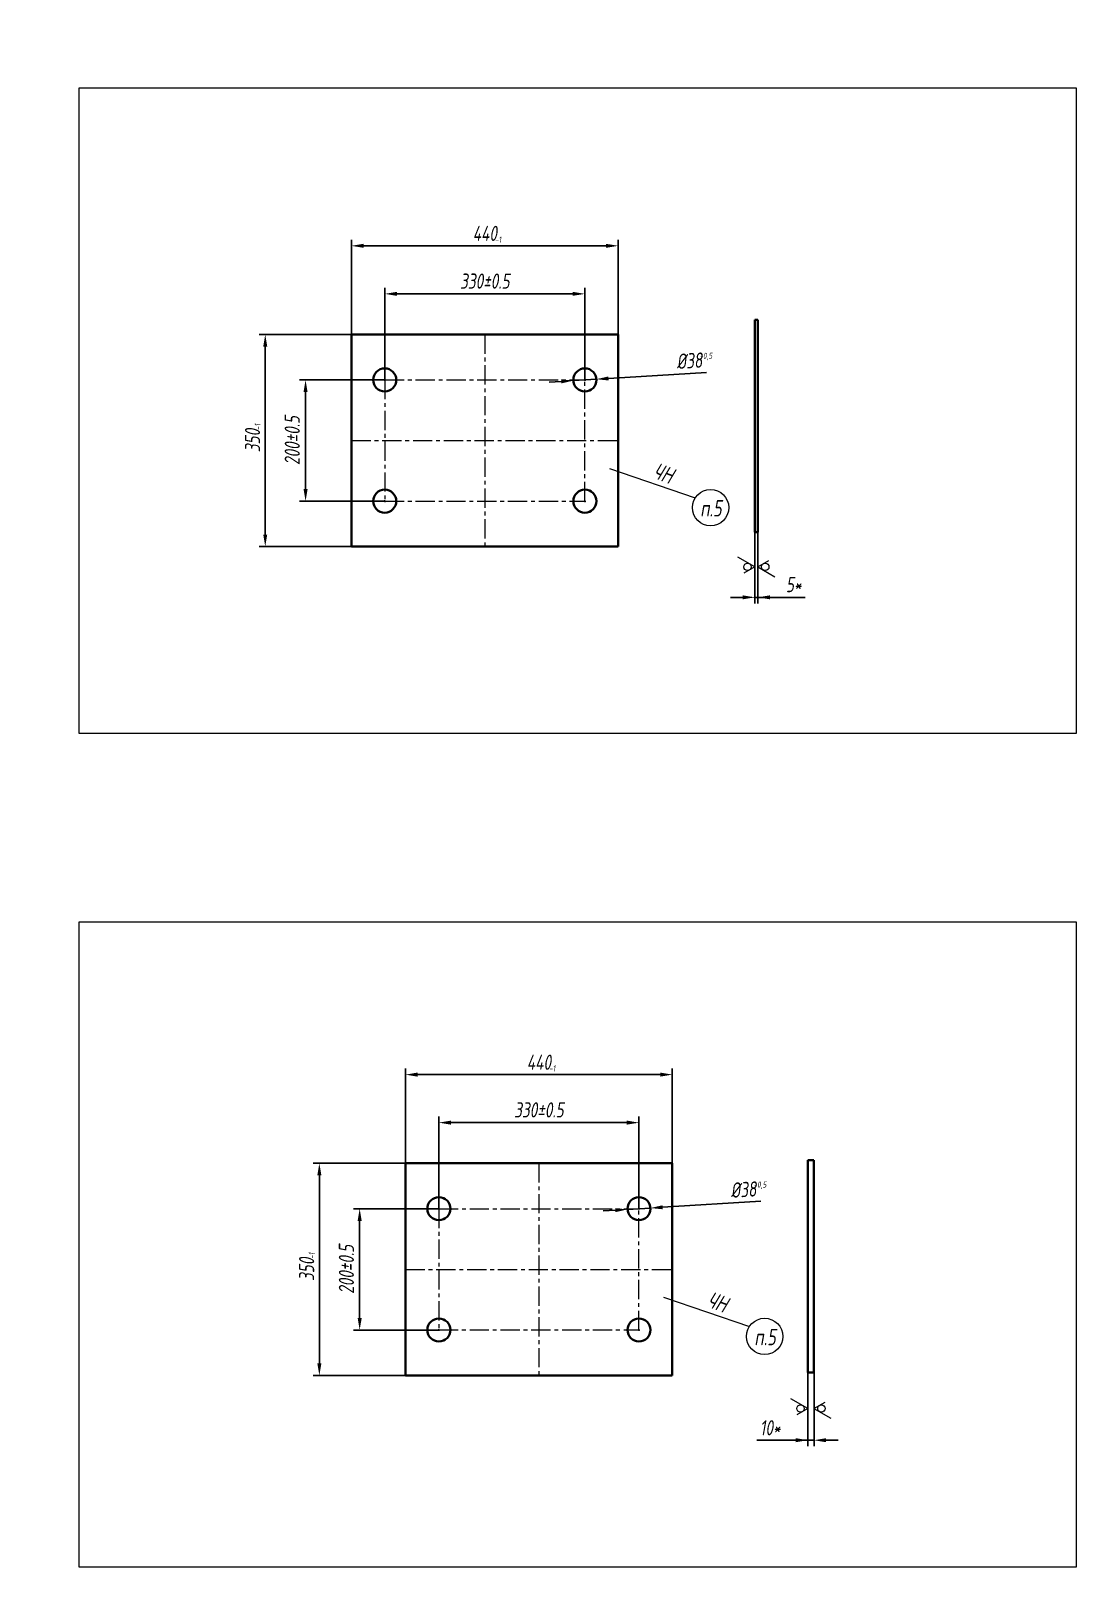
# Model space of a CAD drawing. Header units: millimetres. Extents: x 2336 to 4117, y 14795 to 41339.
# Drawn here: x 2392 to 4117, y 18832 to 21367 of the extents above; entities that cross this region are included whole.
import ezdxf

# ---------------------------------------------------------------- set-up
doc = ezdxf.new("R2010")
doc.units = ezdxf.units.MM
doc.linetypes.add('CENTER', pattern=[50.8, 31.75, -6.35, 6.35, -6.35])
doc.layers.add('РАЗМЕРЫ', color=7, linetype='Continuous', lineweight=18)
doc.styles.get("Standard").update_dxf_attribs({"font": 'simplex.shx', "width": 0.7, "oblique": 10})
doc.dimstyles.new('Stand2', dxfattribs={"dimtxt": 10, "dimasz": 8, "dimexe": 4, "dimexo": 0, "dimgap": 4, "dimtad": 1, "dimdec": 0, "dimzin": 0, "dimdsep": 46, "dimtxsty": 'Standard', "dimcen": 0, "dimadec": 0, "dimazin": 0, "dimtfac": 1, "dimtdec": 0, "dimtmove": 0, "dimatfit": 3, "dimfxl": 0.18, "dimtolj": 1, "dimtzin": 0, "dimarcsym": 0})
doc.dimstyles.new('Stand5', dxfattribs={"dimtxt": 25, "dimasz": 20, "dimexe": 10, "dimexo": 0, "dimgap": 8, "dimtad": 1, "dimdec": 0, "dimzin": 0, "dimdsep": 46, "dimtxsty": 'Standard', "dimcen": 0, "dimadec": 0, "dimazin": 0, "dimtfac": 1, "dimtdec": 0, "dimtmove": 0, "dimatfit": 3, "dimfxl": 0.18, "dimtolj": 1, "dimtzin": 0, "dimarcsym": 0})

# ---------------------------------------------------------------- blocks, each defined once
blk = doc.blocks.new('SW_CENTERMARKSYMBOL_0')
at = {"color": 0, "linetype": 'Continuous', "lineweight": 0}
for p, q in [((-0.4, 0), (-1.4, 0)), ((0, 0), (-0.2, 0)), ((0, 0.4), (0, 1.4)), ((0, 0), (0, 0.2)), ((0, 0), (0, -0.2)), ((0, 0), (0.2, 0)), ((0.4, 0), (1.4, 0)), ((0, -0.4), (0, -1.4))]:
    blk.add_line(p, q, dxfattribs=at)
blk = doc.blocks.new('SW_CENTERMARKSYMBOL_1')
at = {"color": 0, "linetype": 'Continuous', "lineweight": 0}
for p, q in [((-0.4, 0), (-1.4, 0)), ((0, 0), (-0.2, 0)), ((0, 0.4), (0, 1.4)), ((0, 0), (0, 0.2)), ((0, 0), (0, -0.2)), ((0, 0), (0.2, 0)), ((0.4, 0), (1.4, 0)), ((0, -0.4), (0, -1.4))]:
    blk.add_line(p, q, dxfattribs=at)
blk = doc.blocks.new('SW_CENTERMARKSYMBOL_2')
at = {"color": 0, "linetype": 'Continuous', "lineweight": 0}
for p, q in [((-0.4, 0), (-1.4, 0)), ((0, 0), (-0.2, 0)), ((0, 0.4), (0, 1.4)), ((0, 0), (0, 0.2)), ((0, 0), (0, -0.2)), ((0, 0), (0.2, 0)), ((0.4, 0), (1.4, 0)), ((0, -0.4), (0, -1.4))]:
    blk.add_line(p, q, dxfattribs=at)
blk = doc.blocks.new('SW_CENTERMARKSYMBOL_3')
at = {"color": 0, "linetype": 'Continuous', "lineweight": 0}
for p, q in [((-0.4, 0), (-1.4, 0)), ((0, 0), (-0.2, 0)), ((0, 0.4), (0, 1.4)), ((0, 0), (0, 0.2)), ((0, 0), (0, -0.2)), ((0, 0), (0.2, 0)), ((0.4, 0), (1.4, 0)), ((0, -0.4), (0, -1.4))]:
    blk.add_line(p, q, dxfattribs=at)
blk = doc.blocks.new('*D5426')
at = {"layer": 'DEFPOINTS', "color": 0, "lineweight": 18}
for p in [(2921.1, 21011.9), (2921.1, 20865.7), (3361.1, 20865.7)]:
    blk.add_point(p, dxfattribs=at)
at = {"layer": 'РАЗМЕРЫ', "color": 0, "linetype": 'Continuous', "lineweight": -2}
for p, q in [((2921.1, 20865.7), (2921.1, 21021.9)), ((3341.1, 21011.9), (2941.1, 21011.9)), ((3361.1, 20865.7), (3361.1, 21021.9))]:
    blk.add_line(p, q, dxfattribs=at)
at = {"layer": 'РАЗМЕРЫ', "color": 0, "lineweight": 18}
for points in [[(2941.1, 21015.2), (2941.1, 21008.6), (2921.1, 21011.9)], [(3341.1, 21008.6), (3341.1, 21015.2), (3361.1, 21011.9)]]:
    blk.add_solid(points, dxfattribs=at)
at = {"layer": 'РАЗМЕРЫ', "color": 0, "lineweight": 18, "insert": (3141.1, 21032.4), "char_height": 25, "attachment_point": 5}
blk.add_mtext('\\A1;440', dxfattribs=at)
blk = doc.blocks.new('*D5427')
at = {"layer": 'DEFPOINTS', "color": 0, "lineweight": 18}
for p in [(2976.1, 20932.7), (2976.1, 20789.3), (3306.1, 20792.1)]:
    blk.add_point(p, dxfattribs=at)
at = {"layer": 'РАЗМЕРЫ', "color": 0, "linetype": 'Continuous', "lineweight": -2}
for p, q in [((2976.1, 20789.3), (2976.1, 20942.7)), ((3306.1, 20792.1), (3306.1, 20942.7)), ((3286.1, 20932.7), (2996.1, 20932.7))]:
    blk.add_line(p, q, dxfattribs=at)
at = {"layer": 'РАЗМЕРЫ', "color": 0, "lineweight": 18}
for points in [[(2996.1, 20936), (2996.1, 20929.4), (2976.1, 20932.7)], [(3286.1, 20929.4), (3286.1, 20936), (3306.1, 20932.7)]]:
    blk.add_solid(points, dxfattribs=at)
at = {"layer": 'РАЗМЕРЫ', "color": 0, "lineweight": 18, "insert": (3141.1, 20953.7), "char_height": 25, "attachment_point": 5}
blk.add_mtext('\\A1;330%%p0.5', dxfattribs=at)
blk = doc.blocks.new('*D5428')
at = {"layer": 'DEFPOINTS', "color": 0, "lineweight": 18}
for p in [(2921.1, 20865.7), (2779, 20515.7), (2921.1, 20515.7)]:
    blk.add_point(p, dxfattribs=at)
at = {"layer": 'РАЗМЕРЫ', "color": 0, "linetype": 'Continuous', "lineweight": -2}
for p, q in [((2921.1, 20865.7), (2769, 20865.7)), ((2779, 20845.7), (2779, 20535.7)), ((2921.1, 20515.7), (2769, 20515.7))]:
    blk.add_line(p, q, dxfattribs=at)
at = {"layer": 'РАЗМЕРЫ', "color": 0, "lineweight": 18}
for points in [[(2782.3, 20845.7), (2775.7, 20845.7), (2779, 20865.7)], [(2775.7, 20535.7), (2782.3, 20535.7), (2779, 20515.7)]]:
    blk.add_solid(points, dxfattribs=at)
at = {"layer": 'РАЗМЕРЫ', "color": 0, "lineweight": 18, "insert": (2758, 20690.7), "char_height": 25, "attachment_point": 5, "rotation": 90}
blk.add_mtext('\\A1;350', dxfattribs=at)
blk = doc.blocks.new('*D5429')
at = {"layer": 'DEFPOINTS', "color": 0, "lineweight": 18}
for p in [(2845.5, 20790.7), (2974.7, 20790.7), (2976.1, 20590.6)]:
    blk.add_point(p, dxfattribs=at)
at = {"layer": 'РАЗМЕРЫ', "color": 0, "linetype": 'Continuous', "lineweight": -2}
for p, q in [((2974.7, 20790.7), (2835.5, 20790.7)), ((2845.5, 20610.6), (2845.5, 20770.7)), ((2976.1, 20590.6), (2835.5, 20590.6))]:
    blk.add_line(p, q, dxfattribs=at)
at = {"layer": 'РАЗМЕРЫ', "color": 0, "lineweight": 18}
for points in [[(2848.8, 20770.7), (2842.2, 20770.7), (2845.5, 20790.7)], [(2842.2, 20610.6), (2848.8, 20610.6), (2845.5, 20590.6)]]:
    blk.add_solid(points, dxfattribs=at)
at = {"layer": 'РАЗМЕРЫ', "color": 0, "lineweight": 18, "insert": (2823.5, 20690.7), "char_height": 25, "attachment_point": 5, "rotation": 90}
blk.add_mtext('\\A1;200%%p0.5', dxfattribs=at)
blk = doc.blocks.new('*D5430')
at = {"layer": 'РАЗМЕРЫ', "color": 0, "linetype": 'Continuous', "lineweight": -2}
for p, q in [((3267.2, 20788.3), (3247.2, 20787.1)), ((3287.1, 20789.6), (3325.1, 20791.9)), ((3345, 20793.1), (3506.9, 20802.9))]:
    blk.add_line(p, q, dxfattribs=at)
at = {"layer": 'РАЗМЕРЫ', "color": 0, "lineweight": 18}
for points in [[(3267.4, 20785), (3267, 20791.7), (3287.1, 20789.6)], [(3344.8, 20796.4), (3345.2, 20789.8), (3325.1, 20791.9)]]:
    blk.add_solid(points, dxfattribs=at)
at = {"layer": 'РАЗМЕРЫ', "color": 0, "lineweight": 18, "insert": (3478.4, 20822.3), "char_height": 25, "attachment_point": 5, "rotation": 3.4845}
blk.add_mtext('\\A1;%%c38', dxfattribs=at)
blk = doc.blocks.new('*D5431')
at = {"layer": 'DEFPOINTS', "color": 0, "lineweight": 18}
for p in [(3287.4, 20925.5), (3677.4, 20925.5), (3677.4, 20556.9)]:
    blk.add_point(p, dxfattribs=at)
at = {"layer": 'РАЗМЕРЫ', "color": 0, "lineweight": 18, "insert": (3514, 20579), "char_height": 27, "attachment_point": 5}
blk.add_mtext('\\A1;п.5', dxfattribs=at)
blk = doc.blocks.new('_NONE')
blk = doc.blocks.new('*D5432')
at = {"layer": 'DEFPOINTS', "color": 0, "lineweight": 18}
for p in [(3341, 21056), (3705.4, 20917), (3570.3, 20562.6)]:
    blk.add_point(p, dxfattribs=at)
at = {"layer": 'РАЗМЕРЫ', "color": 0, "lineweight": 18, "insert": (3435.9, 20636.8), "char_height": 27, "attachment_point": 5, "rotation": 339.135}
blk.add_mtext('\\A1;ЧН', dxfattribs=at)
blk = doc.blocks.new('*D5433')
at = {"layer": 'DEFPOINTS', "color": 0, "lineweight": 18}
for p in [(3058.3, 21366.7), (3448.3, 21366.7), (3448.3, 21013.3)]:
    blk.add_point(p, dxfattribs=at)
at = {"layer": 'РАЗМЕРЫ', "color": 0, "lineweight": 18, "insert": (3163, 21022.3), "char_height": 10, "attachment_point": 5}
blk.add_mtext('\\A1;-1', dxfattribs=at)
blk = doc.blocks.new('*D5434')
at = {"layer": 'DEFPOINTS', "color": 0, "lineweight": 18}
for p in [(2392.2, 20912.2), (2775.4, 20912.2), (2392.2, 20522.2)]:
    blk.add_point(p, dxfattribs=at)
at = {"layer": 'РАЗМЕРЫ', "color": 0, "lineweight": 18, "insert": (2766.4, 20713), "char_height": 10, "attachment_point": 5, "rotation": 90}
blk.add_mtext('\\A1;-1', dxfattribs=at)
blk = doc.blocks.new('*D5435')
at = {"layer": 'DEFPOINTS', "color": 0, "lineweight": 18}
for p in [(3309.9, 21166.7), (3699.9, 21166.7), (3699.9, 20819.3)]:
    blk.add_point(p, dxfattribs=at)
at = {"layer": 'РАЗМЕРЫ', "color": 0, "lineweight": 18, "insert": (3505.6, 20829.3), "char_height": 10, "attachment_point": 5}
blk.add_mtext('\\A1;+0,5', dxfattribs=at)
blk = doc.blocks.new('*D5436')
at = {"layer": 'DEFPOINTS', "color": 0, "lineweight": 18}
for p in [(3010.3, 19644.8), (3010.3, 19498.6), (3450.3, 19498.6)]:
    blk.add_point(p, dxfattribs=at)
at = {"layer": 'РАЗМЕРЫ', "color": 0, "linetype": 'Continuous', "lineweight": -2}
for p, q in [((3010.3, 19498.6), (3010.3, 19654.8)), ((3430.3, 19644.8), (3030.3, 19644.8)), ((3450.3, 19498.6), (3450.3, 19654.8))]:
    blk.add_line(p, q, dxfattribs=at)
at = {"layer": 'РАЗМЕРЫ', "color": 0, "lineweight": 18}
for points in [[(3030.3, 19648.2), (3030.3, 19641.5), (3010.3, 19644.8)], [(3430.3, 19641.5), (3430.3, 19648.2), (3450.3, 19644.8)]]:
    blk.add_solid(points, dxfattribs=at)
at = {"layer": 'РАЗМЕРЫ', "color": 0, "lineweight": 18, "insert": (3230.3, 19665.3), "char_height": 25, "attachment_point": 5}
blk.add_mtext('\\A1;440', dxfattribs=at)
blk = doc.blocks.new('*D5437')
at = {"layer": 'DEFPOINTS', "color": 0, "lineweight": 18}
for p in [(3065.3, 19565.6), (3065.3, 19422.2), (3395.3, 19425)]:
    blk.add_point(p, dxfattribs=at)
at = {"layer": 'РАЗМЕРЫ', "color": 0, "linetype": 'Continuous', "lineweight": -2}
for p, q in [((3065.3, 19422.2), (3065.3, 19575.6)), ((3395.3, 19425), (3395.3, 19575.6)), ((3375.3, 19565.6), (3085.3, 19565.6))]:
    blk.add_line(p, q, dxfattribs=at)
at = {"layer": 'РАЗМЕРЫ', "color": 0, "lineweight": 18}
for points in [[(3085.3, 19569), (3085.3, 19562.3), (3065.3, 19565.6)], [(3375.3, 19562.3), (3375.3, 19569), (3395.3, 19565.6)]]:
    blk.add_solid(points, dxfattribs=at)
at = {"layer": 'РАЗМЕРЫ', "color": 0, "lineweight": 18, "insert": (3230.3, 19586.7), "char_height": 25, "attachment_point": 5}
blk.add_mtext('\\A1;330%%p0.5', dxfattribs=at)
blk = doc.blocks.new('*D5438')
at = {"layer": 'DEFPOINTS', "color": 0, "lineweight": 18}
for p in [(3010.3, 19498.6), (2868.2, 19148.6), (3010.3, 19148.6)]:
    blk.add_point(p, dxfattribs=at)
at = {"layer": 'РАЗМЕРЫ', "color": 0, "linetype": 'Continuous', "lineweight": -2}
for p, q in [((3010.3, 19498.6), (2858.2, 19498.6)), ((2868.2, 19478.6), (2868.2, 19168.6)), ((3010.3, 19148.6), (2858.2, 19148.6))]:
    blk.add_line(p, q, dxfattribs=at)
at = {"layer": 'РАЗМЕРЫ', "color": 0, "lineweight": 18}
for points in [[(2871.6, 19478.6), (2864.9, 19478.6), (2868.2, 19498.6)], [(2864.9, 19168.6), (2871.6, 19168.6), (2868.2, 19148.6)]]:
    blk.add_solid(points, dxfattribs=at)
at = {"layer": 'РАЗМЕРЫ', "color": 0, "lineweight": 18, "insert": (2847.2, 19323.6), "char_height": 25, "attachment_point": 5, "rotation": 90}
blk.add_mtext('\\A1;350', dxfattribs=at)
blk = doc.blocks.new('*D5439')
at = {"layer": 'DEFPOINTS', "color": 0, "lineweight": 18}
for p in [(2934.7, 19423.6), (3063.9, 19423.6), (3065.3, 19223.5)]:
    blk.add_point(p, dxfattribs=at)
at = {"layer": 'РАЗМЕРЫ', "color": 0, "linetype": 'Continuous', "lineweight": -2}
for p, q in [((3063.9, 19423.6), (2924.7, 19423.6)), ((2934.7, 19243.5), (2934.7, 19403.6)), ((3065.3, 19223.5), (2924.7, 19223.5))]:
    blk.add_line(p, q, dxfattribs=at)
at = {"layer": 'РАЗМЕРЫ', "color": 0, "lineweight": 18}
for points in [[(2938.1, 19403.6), (2931.4, 19403.6), (2934.7, 19423.6)], [(2931.4, 19243.5), (2938.1, 19243.5), (2934.7, 19223.5)]]:
    blk.add_solid(points, dxfattribs=at)
at = {"layer": 'РАЗМЕРЫ', "color": 0, "lineweight": 18, "insert": (2912.8, 19323.6), "char_height": 25, "attachment_point": 5, "rotation": 90}
blk.add_mtext('\\A1;200%%p0.5', dxfattribs=at)
blk = doc.blocks.new('*D5440')
at = {"layer": 'РАЗМЕРЫ', "color": 0, "linetype": 'Continuous', "lineweight": -2}
for p, q in [((3356.4, 19421.3), (3336.5, 19420.1)), ((3376.4, 19422.5), (3414.3, 19424.8)), ((3434.3, 19426), (3596.1, 19435.9))]:
    blk.add_line(p, q, dxfattribs=at)
at = {"layer": 'РАЗМЕРЫ', "color": 0, "lineweight": 18}
for points in [[(3356.6, 19418), (3356.2, 19424.6), (3376.4, 19422.5)], [(3434.1, 19429.3), (3434.5, 19422.7), (3414.3, 19424.8)]]:
    blk.add_solid(points, dxfattribs=at)
at = {"layer": 'РАЗМЕРЫ', "color": 0, "lineweight": 18, "insert": (3567.6, 19455.2), "char_height": 25, "attachment_point": 5, "rotation": 3.4845}
blk.add_mtext('\\A1;%%c38', dxfattribs=at)
blk = doc.blocks.new('*D5441')
at = {"layer": 'DEFPOINTS', "color": 0, "lineweight": 18}
for p in [(3376.6, 19558.4), (3766.6, 19558.4), (3766.6, 19189.8)]:
    blk.add_point(p, dxfattribs=at)
at = {"layer": 'РАЗМЕРЫ', "color": 0, "lineweight": 18, "insert": (3603.3, 19211.9), "char_height": 27, "attachment_point": 5}
blk.add_mtext('\\A1;п.5', dxfattribs=at)
blk = doc.blocks.new('*D5442')
at = {"layer": 'DEFPOINTS', "color": 0, "lineweight": 18}
for p in [(3430.3, 19688.9), (3794.7, 19550), (3659.6, 19195.5)]:
    blk.add_point(p, dxfattribs=at)
at = {"layer": 'РАЗМЕРЫ', "color": 0, "lineweight": 18, "insert": (3525.2, 19269.7), "char_height": 27, "attachment_point": 5, "rotation": 339.135}
blk.add_mtext('\\A1;ЧН', dxfattribs=at)
blk = doc.blocks.new('*D5443')
at = {"layer": 'DEFPOINTS', "color": 0, "lineweight": 18}
for p in [(3147.5, 19999.6), (3537.5, 19999.6), (3537.5, 19646.2)]:
    blk.add_point(p, dxfattribs=at)
at = {"layer": 'РАЗМЕРЫ', "color": 0, "lineweight": 18, "insert": (3252.2, 19655.2), "char_height": 10, "attachment_point": 5}
blk.add_mtext('\\A1;-1', dxfattribs=at)
blk = doc.blocks.new('*D5444')
at = {"layer": 'DEFPOINTS', "color": 0, "lineweight": 18}
for p in [(2481.5, 19545.2), (2864.6, 19545.2), (2481.5, 19155.2)]:
    blk.add_point(p, dxfattribs=at)
at = {"layer": 'РАЗМЕРЫ', "color": 0, "lineweight": 18, "insert": (2855.6, 19345.9), "char_height": 10, "attachment_point": 5, "rotation": 90}
blk.add_mtext('\\A1;-1', dxfattribs=at)
blk = doc.blocks.new('*D5445')
at = {"layer": 'DEFPOINTS', "color": 0, "lineweight": 18}
for p in [(3399.1, 19799.6), (3789.1, 19799.6), (3789.1, 19452.3)]:
    blk.add_point(p, dxfattribs=at)
at = {"layer": 'РАЗМЕРЫ', "color": 0, "lineweight": 18, "insert": (3594.9, 19462.3), "char_height": 10, "attachment_point": 5}
blk.add_mtext('\\A1;+0,5', dxfattribs=at)
blk = doc.blocks.new('*D5447')
at = {"layer": 'DEFPOINTS', "color": 0, "lineweight": 18}
for p in [(3586.5, 20540.4), (3591.5, 20540.4), (3591.5, 20432.1)]:
    blk.add_point(p, dxfattribs=at)
at = {"layer": 'РАЗМЕРЫ', "color": 0, "linetype": 'Continuous', "lineweight": -2}
for p, q in [((3586.5, 20540.4), (3586.5, 20422.1)), ((3591.5, 20540.4), (3591.5, 20422.1)), ((3566.5, 20432.1), (3546.5, 20432.1)), ((3586.5, 20432.1), (3591.5, 20432.1)), ((3591.5, 20432.1), (3669.6, 20432.1)), ((3591.5, 20432.1), (3669.6, 20432.1)), ((3611.5, 20432.1), (3631.5, 20432.1))]:
    blk.add_line(p, q, dxfattribs=at)
at = {"layer": 'РАЗМЕРЫ', "color": 0, "lineweight": 18}
for points in [[(3566.5, 20428.8), (3566.5, 20435.4), (3586.5, 20432.1)], [(3611.5, 20435.4), (3611.5, 20428.8), (3591.5, 20432.1)]]:
    blk.add_solid(points, dxfattribs=at)
at = {"layer": 'РАЗМЕРЫ', "color": 0, "lineweight": 18, "insert": (3650.5, 20453.1), "char_height": 25, "attachment_point": 5}
blk.add_mtext('\\A1;5*', dxfattribs=at)
blk = doc.blocks.new('*D5448')
at = {"layer": 'DEFPOINTS', "color": 0, "lineweight": 18}
for p in [(3674, 19154.4), (3684, 19154.4), (3684, 19041.8)]:
    blk.add_point(p, dxfattribs=at)
at = {"layer": 'РАЗМЕРЫ', "color": 0, "linetype": 'Continuous', "lineweight": -2}
for p, q in [((3674, 19154.4), (3674, 19031.8)), ((3684, 19154.4), (3684, 19031.8)), ((3674, 19041.8), (3589.7, 19041.8)), ((3674, 19041.8), (3589.7, 19041.8)), ((3654, 19041.8), (3634, 19041.8)), ((3674, 19041.8), (3684, 19041.8)), ((3704, 19041.8), (3724, 19041.8))]:
    blk.add_line(p, q, dxfattribs=at)
at = {"layer": 'РАЗМЕРЫ', "color": 0, "lineweight": 18}
for points in [[(3654, 19038.5), (3654, 19045.1), (3674, 19041.8)], [(3704, 19045.1), (3704, 19038.5), (3684, 19041.8)]]:
    blk.add_solid(points, dxfattribs=at)
at = {"layer": 'РАЗМЕРЫ', "color": 0, "lineweight": 18, "insert": (3611.7, 19062.3), "char_height": 25, "attachment_point": 5}
blk.add_mtext('\\A1;10*', dxfattribs=at)

msp = doc.modelspace()

# ---------------------------------------------------------------- linework, layer by layer
at = {"color": 7, "linetype": 'Continuous', "lineweight": 40}
for p, q in [((3586.46, 20539.74), (3586.46, 20889.74)), ((3586.46, 20889.74), (3591.46, 20889.74)), ((3591.46, 20539.74), (3591.46, 20889.74)), ((2921.11, 20865.71), (2921.11, 20515.71)), ((3361.11, 20865.71), (2921.11, 20865.71)), ((3361.11, 20515.71), (3361.11, 20865.71)), ((3586.46, 20539.74), (3591.46, 20539.74)), ((2921.11, 20515.71), (3361.11, 20515.71)), ((3010.34, 19498.65), (3010.34, 19148.65)), ((3450.34, 19498.65), (3010.34, 19498.65)), ((3450.34, 19148.65), (3450.34, 19498.65)), ((3673.97, 19153.65), (3673.97, 19503.65)), ((3673.97, 19503.65), (3683.97, 19503.65)), ((3683.97, 19153.65), (3683.97, 19503.65)), ((3010.34, 19148.65), (3450.34, 19148.65)), ((3673.97, 19153.65), (3683.97, 19153.65))]:
    msp.add_line(p, q, dxfattribs=at)
for centre in [(2976.11, 20790.71), (3306.11, 20790.71), (2976.11, 20590.71), (3306.11, 20590.71), (3065.34, 19423.65), (3395.34, 19423.65), (3065.34, 19223.65), (3395.34, 19223.65)]:
    msp.add_circle(centre, 19, dxfattribs=at)
at = {"layer": 'РАЗМЕРЫ', "linetype": 'CENTER', "lineweight": 18}
for p, q in [((3141.11, 20865.71), (3141.11, 20515.71)), ((2976.11, 20790.61), (2976.11, 20590.71)), ((2976.21, 20790.71), (3306.11, 20790.71)), ((3306.11, 20590.71), (3306.11, 20790.71)), ((2921.11, 20690.71), (3361.11, 20690.71)), ((2976.11, 20590.71), (3306.11, 20590.71)), ((3230.34, 19498.65), (3230.34, 19148.65)), ((3065.34, 19423.55), (3065.34, 19223.65)), ((3065.44, 19423.65), (3395.34, 19423.65)), ((3395.34, 19223.65), (3395.34, 19423.65)), ((3010.34, 19323.65), (3450.34, 19323.65)), ((3065.34, 19223.65), (3395.34, 19223.65))]:
    msp.add_line(p, q, dxfattribs=at)
at = {"layer": 'РАЗМЕРЫ', "linetype": 'Continuous', "lineweight": 18}
for p, q in [((3346.78, 20644.56), (3488.2, 20596.25)), ((3436.02, 19277.5), (3577.44, 19229.18))]:
    msp.add_line(p, q, dxfattribs=at)
at = {"layer": 'РАЗМЕРЫ', "color": 0, "lineweight": 18}
for p, q in [((3586.46, 20482.27), (3558.47, 20498.43)), ((3586.46, 20482.27), (3568.17, 20471.71)), ((3591.46, 20482.27), (3609.75, 20492.83)), ((3591.46, 20482.27), (3619.45, 20466.11)), ((3673.97, 19094.07), (3645.98, 19110.23)), ((3673.97, 19094.07), (3655.68, 19083.52)), ((3683.97, 19094.07), (3702.26, 19104.63)), ((3683.97, 19094.07), (3711.96, 19077.92))]:
    msp.add_line(p, q, dxfattribs=at)
for points in [[(2471.91, 21272.52), (4116.53, 21272.52), (4116.53, 20207.67), (2471.91, 20207.67)], [(2471.91, 19897.08), (4116.53, 19897.08), (4116.53, 18832.22), (2471.91, 18832.22)]]:
    msp.add_lwpolyline(points, close=True, dxfattribs=at)
at = {"layer": 'РАЗМЕРЫ', "linetype": 'Continuous', "lineweight": 18}
for centre, radius in [((3513.4, 20580.02), 29.97), ((3574.27, 20482.27), 6.1), ((3603.65, 20482.27), 6.1), ((3602.63, 19212.96), 29.97), ((3661.78, 19094.07), 6.1), ((3696.16, 19094.07), 6.1)]:
    msp.add_circle(centre, radius, dxfattribs=at)

# ---------------------------------------------------------------- block references
at = {"color": 7, "linetype": 'Continuous', "lineweight": 40}
for name, p in [('SW_CENTERMARKSYMBOL_0', (2976.11, 20790.71)), ('SW_CENTERMARKSYMBOL_1', (3306.11, 20790.71)), ('SW_CENTERMARKSYMBOL_3', (2976.11, 20590.71)), ('SW_CENTERMARKSYMBOL_2', (3306.11, 20590.71)), ('SW_CENTERMARKSYMBOL_0', (3065.34, 19423.65)), ('SW_CENTERMARKSYMBOL_1', (3395.34, 19423.65)), ('SW_CENTERMARKSYMBOL_3', (3065.34, 19223.65)), ('SW_CENTERMARKSYMBOL_2', (3395.34, 19223.65))]:
    msp.add_blockref(name, p, dxfattribs=at)

# ---------------------------------------------------------------- dimensions: what is measured, and where the dimension line sits
at = {"layer": 'РАЗМЕРЫ', "color": 0, "linetype": 'Continuous', "lineweight": 18}
for base, p1, p2, text, dimstyle, override, picture, middle in [((3448.3, 21013.25), (3058.3, 21366.69), (3448.3, 21366.69), '-1', 'Stand2', {"dimzin": 12, "dimblk1": 'NONE', "dimblk2": 'NONE', "dimsah": 1, "dimse1": 1, "dimse2": 1, "dimsd1": 1, "dimsd2": 1, "dimtofl": 0}, '*D5433', (3162.99, 21013.25)), ((3699.87, 20819.35), (3309.87, 21166.7), (3699.87, 21166.7), '+0,5', 'Stand2', {"dimzin": 12, "dimblk1": 'NONE', "dimblk2": 'NONE', "dimsah": 1, "dimse1": 1, "dimse2": 1, "dimsd1": 1, "dimsd2": 1, "dimtofl": 0}, '*D5435', (3505.64, 20819.35)), ((3677.39, 20556.91), (3287.39, 20925.5), (3677.39, 20925.5), 'п.5', 'Stand5', {"dimtxt": 27, "dimblk1": 'NONE', "dimblk2": 'NONE', "dimsah": 1, "dimse1": 1, "dimse2": 1, "dimsd1": 1, "dimsd2": 1}, '*D5431', (3514.02, 20556.91)), ((3537.53, 19646.19), (3147.53, 19999.63), (3537.53, 19999.63), '-1', 'Stand2', {"dimzin": 12, "dimblk1": 'NONE', "dimblk2": 'NONE', "dimsah": 1, "dimse1": 1, "dimse2": 1, "dimsd1": 1, "dimsd2": 1, "dimtofl": 0}, '*D5443', (3252.22, 19646.19)), ((3789.1, 19452.29), (3399.1, 19799.64), (3789.1, 19799.64), '+0,5', 'Stand2', {"dimzin": 12, "dimblk1": 'NONE', "dimblk2": 'NONE', "dimsah": 1, "dimse1": 1, "dimse2": 1, "dimsd1": 1, "dimsd2": 1, "dimtofl": 0}, '*D5445', (3594.87, 19452.29)), ((3766.62, 19189.85), (3376.62, 19558.44), (3766.62, 19558.44), 'п.5', 'Stand5', {"dimtxt": 27, "dimblk1": 'NONE', "dimblk2": 'NONE', "dimsah": 1, "dimse1": 1, "dimse2": 1, "dimsd1": 1, "dimsd2": 1}, '*D5441', (3603.25, 19189.85))]:
    dim = msp.add_linear_dim(base=base, p1=p1, p2=p2, text=text, dimstyle=dimstyle, override=override, dxfattribs=at)
    dim.commit()
    dim.dimension.update_dxf_attribs({"geometry": picture, "text_midpoint": middle, "dimtype": 160})
at = {"layer": 'РАЗМЕРЫ', "linetype": 'Continuous', "lineweight": 18}
for base, p1, p2, picture, middle in [((2921.11, 21011.89), (3361.11, 20865.71), (2921.11, 20865.71), '*D5426', (3141.11, 21011.89)), ((3010.34, 19644.83), (3450.34, 19498.65), (3010.34, 19498.65), '*D5436', (3230.34, 19644.83))]:
    dim = msp.add_linear_dim(base=base, p1=p1, p2=p2, angle=180, dimstyle='Stand5', dxfattribs=at)
    dim.commit()
    dim.dimension.update_dxf_attribs({"geometry": picture, "text_midpoint": middle, "dimtype": 160})
at = {"layer": 'РАЗМЕРЫ', "color": 0, "linetype": 'Continuous', "lineweight": 18}
for base, p1, p2, angle, text, dimstyle, override, picture, middle in [((3570.33, 20562.57), (3341.02, 21055.95), (3705.45, 20917.05), 339.13502, 'ЧН', 'Stand5', {"dimtxt": 27, "dimblk1": 'NONE', "dimblk2": 'NONE', "dimsah": 1, "dimse1": 1, "dimse2": 1, "dimsd1": 1, "dimsd2": 1}, '*D5432', (3428.29, 20616.72)), ((2775.41, 20912.23), (2392.23, 20522.23), (2392.23, 20912.23), 90, '-1', 'Stand2', {"dimse1": 1, "dimse2": 1, "dimsd1": 1, "dimsd2": 1}, '*D5434', (2775.41, 20712.98)), ((3659.57, 19195.51), (3430.25, 19688.89), (3794.68, 19549.99), 339.13502, 'ЧН', 'Stand5', {"dimtxt": 27, "dimblk1": 'NONE', "dimblk2": 'NONE', "dimsah": 1, "dimse1": 1, "dimse2": 1, "dimsd1": 1, "dimsd2": 1}, '*D5442', (3517.52, 19249.65)), ((2864.64, 19545.17), (2481.47, 19155.17), (2481.47, 19545.17), 90, '-1', 'Stand2', {"dimse1": 1, "dimse2": 1, "dimsd1": 1, "dimsd2": 1}, '*D5444', (2864.64, 19345.92))]:
    dim = msp.add_linear_dim(base=base, p1=p1, p2=p2, angle=angle, text=text, dimstyle=dimstyle, override=override, dxfattribs=at)
    dim.commit()
    dim.dimension.update_dxf_attribs({"geometry": picture, "text_midpoint": middle, "dimtype": 160})
at = {"layer": 'РАЗМЕРЫ', "linetype": 'Continuous', "lineweight": 18}
for base, p1, p2, picture, middle in [((2976.11, 20932.71), (3306.11, 20792.11), (2976.11, 20789.31), '*D5427', (3141.11, 20953.73)), ((3065.34, 19565.65), (3395.34, 19425.05), (3065.34, 19422.25), '*D5437', (3230.34, 19586.67))]:
    dim = msp.add_linear_dim(base=base, p1=p1, p2=p2, text='330%%p0.5', dimstyle='Stand5', dxfattribs=at)
    dim.commit()
    dim.dimension.update_dxf_attribs({"geometry": picture, "text_midpoint": middle})
for base, p1, p2, picture, middle in [((2778.99, 20515.71), (2921.11, 20865.71), (2921.11, 20515.71), '*D5428', (2757.97, 20690.71)), ((2868.22, 19148.65), (3010.34, 19498.65), (3010.34, 19148.65), '*D5438', (2847.2, 19323.65))]:
    dim = msp.add_linear_dim(base=base, p1=p1, p2=p2, angle=270, dimstyle='Stand5', dxfattribs=at)
    dim.commit()
    dim.dimension.update_dxf_attribs({"geometry": picture, "text_midpoint": middle})
for p1, p2, picture, middle in [((3287.15, 20789.56), (3325.08, 20791.87), '*D5430', (3479.65, 20801.28)), ((3376.38, 19422.49), (3414.31, 19424.8), '*D5440', (3568.88, 19434.22))]:
    dim = msp.add_diameter_dim_2p(p1=p1, p2=p2, dimstyle='Stand5', dxfattribs=at)
    dim.commit()
    dim.dimension.update_dxf_attribs({"geometry": picture, "text_midpoint": middle, "dimtype": 163})
for base, p1, p2, picture, middle in [((2845.51, 20790.71), (2976.11, 20590.61), (2974.71, 20790.71), '*D5429', (2823.52, 20690.66)), ((2934.74, 19423.65), (3065.34, 19223.55), (3063.94, 19423.65), '*D5439', (2912.76, 19323.6))]:
    dim = msp.add_linear_dim(base=base, p1=p1, p2=p2, angle=90, text='200%%p0.5', dimstyle='Stand5', dxfattribs=at)
    dim.commit()
    dim.dimension.update_dxf_attribs({"geometry": picture, "text_midpoint": middle})
for base, p1, p2, text, picture, middle in [((3591.46, 20432.1), (3586.46, 20540.44), (3591.46, 20540.44), '5*', '*D5447', (3650.52, 20432.1)), ((3683.97, 19041.8), (3673.97, 19154.35), (3683.97, 19154.35), '10*', '*D5448', (3611.7, 19041.8))]:
    dim = msp.add_linear_dim(base=base, p1=p1, p2=p2, text=text, dimstyle='Stand5', dxfattribs=at)
    dim.commit()
    dim.dimension.update_dxf_attribs({"geometry": picture, "text_midpoint": middle, "dimtype": 160})

doc.saveas('drawing.dxf')
